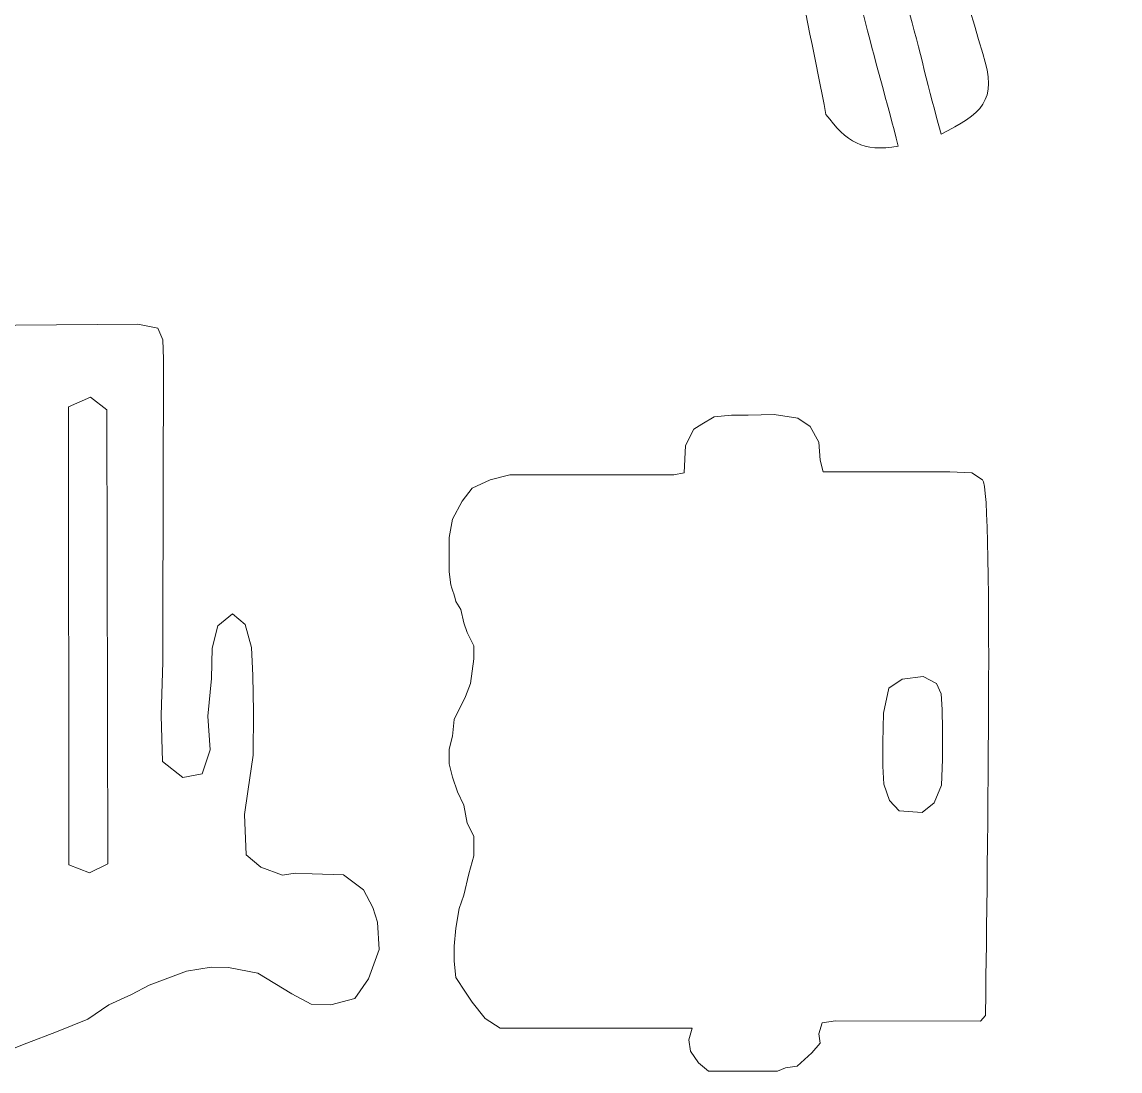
# Model space of a CAD drawing. Header units: centimetres. Extents: x -22.7 to 13.5, y -13.2 to 14.2.
# Drawn here: x -1.66 to 5.61, y -2.53 to 4.41 of the extents above; entities that cross this region are included whole.
import ezdxf

# ---------------------------------------------------------------- set-up
doc = ezdxf.new("R2010")
doc.units = ezdxf.units.CM
doc.header["$MEASUREMENT"] = 0
doc.layers.add('Layer 1', color=7, linetype='Continuous')

msp = doc.modelspace()

# ---------------------------------------------------------------- linework, layer by layer
at = {"layer": 'Layer 1', "color": 22, "lineweight": 5}
for points, knots in [([(0.67225, 6.9406), (0.65047, 7.40405), (0.68702, 7.85296), (0.8518, 8.26991), (0.8518, 8.26991), (0.52554, 8.35126), (0.1833, 8.35721), (-0.14866, 8.41238), (-0.14866, 8.41238), (-0.70935, 8.45627), (-0.61773, 9.36324), (-0.24829, 9.33335), (-0.24829, 9.33335), (-0.24829, 9.33335), (0.68358, 9.25937), (0.68358, 9.25937), (0.68358, 9.25937), (0.34734, 9.95099), (0.21244, 10.3769), (0.06743, 11.13441), (0.06743, 11.13441), (0.04109, 11.21716), (0.0135, 11.28405), (-0.02288, 11.24029), (-0.02288, 11.24029), (-0.02288, 11.24029), (-0.98979, 10.87286), (-0.98979, 10.87286), (-0.98979, 10.87286), (-1.30975, 10.82795), (-1.45204, 10.93233), (-1.65696, 11.17259), (-1.65696, 11.17259), (0.77868, 12.6517), (3.39822, 12.8696), (6.20228, 10.79276), (6.20228, 10.79276), (6.49632, 10.57688), (6.21765, 10.09952), (5.82951, 10.35619), (5.82951, 10.35619), (5.82951, 10.35619), (4.31066, 11.11838), (4.31066, 11.11838), (4.31066, 11.11838), (4.31066, 11.11838), (4.16742, 11.1791), (4.16742, 11.1791), (4.16742, 11.1791), (4.1254, 10.6863), (3.30242, 9.48637), (3.01325, 9.07444), (3.01325, 9.07444), (3.01325, 9.07444), (3.25848, 9.05497), (3.25848, 9.05497), (3.25848, 9.05497), (3.34835, 9.06248), (3.40298, 9.02524), (3.42235, 8.94325), (3.42235, 8.94325), (3.42235, 8.94325), (3.52782, 8.09585), (3.52782, 8.09585), (3.52782, 8.09585), (3.52782, 8.09585), (3.67455, 7.14646), (3.67455, 7.14646), (3.67455, 7.14646), (4.09402, 6.20039), (4.41104, 5.19595), (4.6994, 4.20252), (4.6994, 4.20252), (4.8043, 3.88615), (4.68821, 3.80257), (4.42361, 3.669), (4.42361, 3.669), (4.34071, 3.97171), (4.28559, 4.21433), (4.20269, 4.51704), (4.20269, 4.51704), (4.13473, 4.76973), (3.84719, 4.70644), (3.91117, 4.45897), (3.91117, 4.45897), (3.97902, 4.17391), (4.07124, 3.87446), (4.13909, 3.5894), (4.13909, 3.5894), (3.90804, 3.54862), (3.79607, 3.618), (3.66226, 3.8), (3.66226, 3.8), (3.52765, 4.48906), (3.36207, 5.26435), (3.20937, 5.94952), (3.20937, 5.94952), (3.20007, 6.05478), (3.15427, 6.09955), (3.07197, 6.08381), (3.07197, 6.08381), (2.04331, 6.18192), (1.01089, 6.23278), (-0.01777, 6.33089), (-0.01777, 6.33089), (-0.83351, 6.69372), (-0.05708, 7.64536), (0.32503, 6.91881), (0.32503, 6.91881), (0.32503, 6.91881), (0.67225, 6.9406), (0.67225, 6.9406)], [0, 0, 0, 0, 0.0357143, 0.0357143, 0.0357143, 0.0357143, 0.0714286, 0.0714286, 0.0714286, 0.0714286, 0.1071429, 0.1071429, 0.1071429, 0.1071429, 0.1428571, 0.1428571, 0.1428571, 0.1428571, 0.1785714, 0.1785714, 0.1785714, 0.1785714, 0.2142857, 0.2142857, 0.2142857, 0.2142857, 0.25, 0.25, 0.25, 0.25, 0.2857143, 0.2857143, 0.2857143, 0.2857143, 0.3214286, 0.3214286, 0.3214286, 0.3214286, 0.3571429, 0.3571429, 0.3571429, 0.3571429, 0.3928571, 0.3928571, 0.3928571, 0.3928571, 0.4285714, 0.4285714, 0.4285714, 0.4285714, 0.4642857, 0.4642857, 0.4642857, 0.4642857, 0.5, 0.5, 0.5, 0.5, 0.5357143, 0.5357143, 0.5357143, 0.5357143, 0.5714286, 0.5714286, 0.5714286, 0.5714286, 0.6071429, 0.6071429, 0.6071429, 0.6071429, 0.6428571, 0.6428571, 0.6428571, 0.6428571, 0.6785714, 0.6785714, 0.6785714, 0.6785714, 0.7142857, 0.7142857, 0.7142857, 0.7142857, 0.75, 0.75, 0.75, 0.75, 0.7857143, 0.7857143, 0.7857143, 0.7857143, 0.8214286, 0.8214286, 0.8214286, 0.8214286, 0.8571429, 0.8571429, 0.8571429, 0.8571429, 0.8928571, 0.8928571, 0.8928571, 0.8928571, 0.9285714, 0.9285714, 0.9285714, 0.9285714, 0.9642857, 0.9642857, 0.9642857, 0.9642857, 1, 1, 1, 1]), ([(-4.66359, -1.22371), (-4.66359, -1.22371), (-4.90357, -1.23461), (-4.90357, -1.23461), (-4.90357, -1.23461), (-4.90357, -1.23461), (-5.16746, -1.27757), (-5.16746, -1.27757), (-5.16746, -1.27757), (-5.16746, -1.27757), (-5.33262, -1.38158), (-5.33262, -1.38158), (-5.33262, -1.38158), (-5.33262, -1.38158), (-5.40319, -1.62942), (-5.40319, -1.62942), (-5.40319, -1.62942), (-5.40319, -1.62942), (-5.38063, -1.86002), (-5.38063, -1.86002), (-5.38063, -1.86002), (-5.38063, -1.86002), (-5.27843, -2.07681), (-5.27843, -2.07681), (-5.27843, -2.07681), (-5.27843, -2.07681), (-5.06198, -2.16648), (-5.06198, -2.16648), (-5.06198, -2.16648), (-5.06198, -2.16648), (-4.89953, -2.18729), (-4.89953, -2.18729), (-4.89953, -2.18729), (-4.89953, -2.18729), (-4.75246, -2.17506), (-4.75246, -2.17506), (-4.75246, -2.17506), (-4.75246, -2.17506), (-4.65246, -2.09633), (-4.65246, -2.09633), (-4.65246, -2.09633), (-4.65246, -2.09633), (-4.48775, -2.03568), (-4.48775, -2.03568), (-4.48775, -2.03568), (-4.48775, -2.03568), (-4.33933, -1.97459), (-4.33933, -1.97459), (-4.33933, -1.97459), (-4.33933, -1.97459), (-4.19182, -1.94608), (-4.19182, -1.94608), (-4.19182, -1.94608), (-4.19182, -1.94608), (-4.01217, -1.93476), (-4.01217, -1.93476), (-4.01217, -1.93476), (-4.01217, -1.93476), (-3.8823, -1.95466), (-3.8823, -1.95466), (-3.8823, -1.95466), (-3.8823, -1.95466), (-3.73028, -1.9768), (-3.73028, -1.9768), (-3.73028, -1.9768), (-3.73028, -1.9768), (-3.56103, -2.05372), (-3.56103, -2.05372), (-3.56103, -2.05372), (-3.56103, -2.05372), (-3.40808, -2.156), (-3.40808, -2.156), (-3.40808, -2.156), (-3.40808, -2.156), (-3.247, -2.21843), (-3.247, -2.21843), (-3.247, -2.21843), (-3.247, -2.21843), (-3.07732, -2.32161), (-3.07732, -2.32161), (-3.07732, -2.32161), (-3.07732, -2.32161), (-2.89856, -2.39131), (-2.89856, -2.39131), (-2.89856, -2.39131), (-2.89856, -2.39131), (-2.78457, -2.44563), (-2.78457, -2.44563), (-2.78457, -2.44563), (-2.78457, -2.44563), (-2.57277, -2.49858), (-2.57277, -2.49858), (-2.57277, -2.49858), (-2.57277, -2.49858), (-2.37729, -2.52075), (-2.37729, -2.52075), (-2.37729, -2.52075), (-2.37729, -2.52075), (-2.15779, -2.50807), (-2.15779, -2.50807), (-2.15779, -2.50807), (-2.15779, -2.50807), (-1.98674, -2.46325), (-1.98674, -2.46325), (-1.98674, -2.46325), (-1.98674, -2.46325), (-1.82249, -2.4198), (-1.82249, -2.4198), (-1.82249, -2.4198), (-1.82249, -2.4198), (-1.627, -2.34329), (-1.627, -2.34329), (-1.627, -2.34329), (-1.627, -2.34329), (-1.42925, -2.26726), (-1.42925, -2.26726), (-1.42925, -2.26726), (-1.42925, -2.26726), (-1.22291, -2.18309), (-1.22291, -2.18309), (-1.22291, -2.18309), (-1.22291, -2.18309), (-1.0831, -2.0894), (-1.0831, -2.0894), (-1.0831, -2.0894), (-1.0831, -2.0894), (-0.93332, -2.02018), (-0.93332, -2.02018), (-0.93332, -2.02018), (-0.93332, -2.02018), (-0.81748, -1.95818), (-0.81748, -1.95818), (-0.81748, -1.95818), (-0.81748, -1.95818), (-0.57041, -1.86722), (-0.57041, -1.86722), (-0.57041, -1.86722), (-0.57041, -1.86722), (-0.4066, -1.83916), (-0.4066, -1.83916), (-0.4066, -1.83916), (-0.4066, -1.83916), (-0.29257, -1.84232), (-0.29257, -1.84232), (-0.29257, -1.84232), (-0.29257, -1.84232), (-0.09799, -1.88033), (-0.09799, -1.88033), (-0.09799, -1.88033), (-0.09799, -1.88033), (0.01423, -1.94865), (0.01423, -1.94865), (0.01423, -1.94865), (0.01423, -1.94865), (0.12645, -2.01698), (0.12645, -2.01698), (0.12645, -2.01698), (0.12645, -2.01698), (0.25497, -2.08575), (0.25497, -2.08575), (0.25497, -2.08575), (0.25497, -2.08575), (0.38529, -2.08937), (0.38529, -2.08937), (0.38529, -2.08937), (0.38529, -2.08937), (0.54417, -2.04695), (0.54417, -2.04695), (0.54417, -2.04695), (0.54417, -2.04695), (0.63461, -1.91695), (0.63461, -1.91695), (0.63461, -1.91695), (0.63461, -1.91695), (0.7052, -1.72328), (0.7052, -1.72328), (0.7052, -1.72328), (0.7052, -1.72328), (0.69388, -1.54364), (0.69388, -1.54364), (0.69388, -1.54364), (0.69388, -1.54364), (0.66401, -1.44499), (0.66401, -1.44499), (0.66401, -1.44499), (0.66401, -1.44499), (0.60201, -1.32915), (0.60201, -1.32915), (0.60201, -1.32915), (0.60201, -1.32915), (0.46903, -1.22973), (0.46903, -1.22973), (0.46903, -1.22973), (0.46903, -1.22973), (0.26263, -1.22192), (0.26263, -1.22192), (0.26263, -1.22192), (0.26263, -1.22192), (0.1486, -1.21875), (0.1486, -1.21875), (0.1486, -1.21875), (0.1486, -1.21875), (0.0667, -1.23278), (0.0667, -1.23278), (0.0667, -1.23278), (0.0667, -1.23278), (-0.07856, -1.17985), (-0.07856, -1.17985), (-0.07856, -1.17985), (-0.07856, -1.17985), (-0.17384, -1.09794), (-0.17384, -1.09794), (-0.17384, -1.09794), (-0.17384, -1.09794), (-0.18475, -0.8309), (-0.18475, -0.8309), (-0.18475, -0.8309), (-0.18475, -0.8309), (-0.16319, -0.67833), (-0.16319, -0.67833), (-0.16319, -0.67833), (-0.16319, -0.67833), (-0.12801, -0.43857), (-0.12801, -0.43857), (-0.12801, -0.43857), (-0.12801, -0.43857), (-0.12642, -0.15094), (-0.12642, -0.15094), (-0.12642, -0.15094), (-0.12642, -0.15094), (-0.1317, 0.08873), (-0.1317, 0.08873), (-0.1317, 0.08873), (-0.1317, 0.08873), (-0.13952, 0.27352), (-0.13952, 0.27352), (-0.13952, 0.27352), (-0.13952, 0.27352), (-0.18199, 0.425), (-0.18199, 0.425), (-0.18199, 0.425), (-0.18199, 0.425), (-0.26454, 0.49624), (-0.26454, 0.49624), (-0.26454, 0.49624), (-0.26454, 0.49624), (-0.36118, 0.41705), (-0.36118, 0.41705), (-0.36118, 0.41705), (-0.36118, 0.41705), (-0.40067, 0.26998), (-0.40067, 0.26998), (-0.40067, 0.26998), (-0.40067, 0.26998), (-0.40421, 0.06836), (-0.40421, 0.06836), (-0.40421, 0.06836), (-0.40421, 0.06836), (-0.42915, -0.17964), (-0.42915, -0.17964), (-0.42915, -0.17964), (-0.42915, -0.17964), (-0.41363, -0.40241), (-0.41363, -0.40241), (-0.41363, -0.40241), (-0.41363, -0.40241), (-0.4659, -0.56197), (-0.4659, -0.56197), (-0.4659, -0.56197), (-0.4659, -0.56197), (-0.59313, -0.58499), (-0.59313, -0.58499), (-0.59313, -0.58499), (-0.59313, -0.58499), (-0.72784, -0.48093), (-0.72784, -0.48093), (-0.72784, -0.48093), (-0.72784, -0.48093), (-0.73709, -0.17612), (-0.73709, -0.17612), (-0.73709, -0.17612), (-0.73709, -0.17612), (-0.72695, 0.17913), (-0.72695, 0.17913), (-0.72695, 0.17913), (-0.72695, 0.17913), (-0.72597, 0.40608), (-0.72597, 0.40608), (-0.72597, 0.40608), (-0.72597, 0.40608), (-0.72265, 2.18128), (-0.72265, 2.18128), (-0.72265, 2.18128), (-0.72265, 2.18128), (-0.72667, 2.30805), (-0.72667, 2.30805), (-0.72667, 2.30805), (-0.72667, 2.30805), (-0.75947, 2.38597), (-0.75947, 2.38597), (-0.75947, 2.38597), (-0.75947, 2.38597), (-0.89183, 2.41303), (-0.89183, 2.41303), (-0.89183, 2.41303), (-0.89183, 2.41303), (-1.97084, 2.40272), (-1.97084, 2.40272), (-1.97084, 2.40272), (-1.97084, 2.40272), (-1.9955, 2.59037), (-1.9955, 2.59037), (-1.9955, 2.59037), (-1.9955, 2.59037), (-2.0575, 2.70621), (-2.0575, 2.70621), (-2.0575, 2.70621), (-2.0575, 2.70621), (-2.20321, 2.74286), (-2.20321, 2.74286), (-2.20321, 2.74286), (-2.20321, 2.74286), (-2.43082, 2.76548), (-2.43082, 2.76548), (-2.43082, 2.76548), (-2.43082, 2.76548), (-2.59463, 2.73742), (-2.59463, 2.73742), (-2.59463, 2.73742), (-2.59463, 2.73742), (-2.6444, 2.70619), (-2.6444, 2.70619), (-2.6444, 2.70619), (-2.6444, 2.70619), (-2.71273, 2.59397), (-2.71273, 2.59397), (-2.71273, 2.59397), (-2.71273, 2.59397), (-2.74937, 2.44826), (-2.74937, 2.44826), (-2.74937, 2.44826), (-2.74937, 2.44826), (-2.84938, 2.38307), (-2.84938, 2.38307), (-2.84938, 2.38307), (-2.84938, 2.38307), (-3.89941, 2.38585), (-3.89941, 2.38585), (-3.89941, 2.38585), (-3.89941, 2.38585), (-3.95668, 2.35364), (-3.95668, 2.35364), (-3.95668, 2.35364), (-3.95668, 2.35364), (-3.9543, 2.24097), (-3.9543, 2.24097), (-3.9543, 2.24097), (-3.9543, 2.24097), (-3.95015, 2.09215), (-3.95015, 2.09215), (-3.95015, 2.09215), (-3.95015, 2.09215), (-3.94953, 1.85179), (-3.94953, 1.85179), (-3.94953, 1.85179), (-3.94953, 1.85179), (-3.94869, 1.5378), (-3.94869, 1.5378), (-3.94869, 1.5378), (-3.94869, 1.5378), (-3.95733, 1.09706), (-3.95733, 1.09706), (-3.95733, 1.09706), (-3.95733, 1.09706), (-3.96996, 0.72106), (-3.96996, 0.72106), (-3.96996, 0.72106), (-3.96996, 0.72106), (-3.96763, -0.3347), (-3.96763, -0.3347), (-3.96763, -0.3347), (-3.96763, -0.3347), (-3.98713, -0.565), (-3.98713, -0.565), (-3.98713, -0.565), (-3.98713, -0.565), (-4.20453, -0.6415), (-4.20453, -0.6415), (-4.20453, -0.6415), (-4.20453, -0.6415), (-4.2982, -0.49218), (-4.2982, -0.49218), (-4.2982, -0.49218), (-4.2982, -0.49218), (-4.30013, -0.31344), (-4.30013, -0.31344), (-4.30013, -0.31344), (-4.30013, -0.31344), (-4.2985, -0.07912), (-4.2985, -0.07912), (-4.2985, -0.07912), (-4.2985, -0.07912), (-4.30388, 0.17449), (-4.30388, 0.17449), (-4.30388, 0.17449), (-4.30388, 0.17449), (-4.30909, 0.38564), (-4.30909, 0.38564), (-4.30909, 0.38564), (-4.31109, 0.46735), (-4.37603, 0.52635), (-4.3603, 0.52635), (-4.3603, 0.52635), (-4.3603, 0.52635), (-4.49042, 0.44134), (-4.49042, 0.44134), (-4.49042, 0.44134), (-4.49042, 0.44134), (-4.51078, 0.30872), (-4.51078, 0.30872), (-4.51078, 0.30872), (-4.51078, 0.30872), (-4.52346, 0.13617), (-4.52346, 0.13617), (-4.52346, 0.13617), (-4.52346, 0.13617), (-4.52257, -0.0431), (-4.52257, -0.0431), (-4.52257, -0.0431), (-4.52257, -0.0431), (-4.52519, -0.22585), (-4.52519, -0.22585), (-4.52519, -0.22585), (-4.52519, -0.22585), (-4.51367, -0.42023), (-4.51367, -0.42023), (-4.51367, -0.42023), (-4.51367, -0.42023), (-4.51187, -0.66504), (-4.51187, -0.66504), (-4.51187, -0.66504), (-4.51187, -0.66504), (-4.52213, -0.84559), (-4.52213, -0.84559), (-4.52213, -0.84559), (-4.52213, -0.84559), (-4.49653, -1.05872), (-4.49653, -1.05872), (-4.49653, -1.05872), (-4.49653, -1.05872), (-4.48933, -1.18583), (-4.48933, -1.18583), (-4.48933, -1.18583), (-4.48933, -1.18583), (-4.62724, -1.22206), (-4.66359, -1.22371)], [0, 0, 0, 0, 0.0087719, 0.0087719, 0.0087719, 0.0087719, 0.0175439, 0.0175439, 0.0175439, 0.0175439, 0.0263158, 0.0263158, 0.0263158, 0.0263158, 0.0350877, 0.0350877, 0.0350877, 0.0350877, 0.0438596, 0.0438596, 0.0438596, 0.0438596, 0.0526316, 0.0526316, 0.0526316, 0.0526316, 0.0614035, 0.0614035, 0.0614035, 0.0614035, 0.0701754, 0.0701754, 0.0701754, 0.0701754, 0.0789474, 0.0789474, 0.0789474, 0.0789474, 0.0877193, 0.0877193, 0.0877193, 0.0877193, 0.0964912, 0.0964912, 0.0964912, 0.0964912, 0.1052632, 0.1052632, 0.1052632, 0.1052632, 0.1140351, 0.1140351, 0.1140351, 0.1140351, 0.122807, 0.122807, 0.122807, 0.122807, 0.1315789, 0.1315789, 0.1315789, 0.1315789, 0.1403509, 0.1403509, 0.1403509, 0.1403509, 0.1491228, 0.1491228, 0.1491228, 0.1491228, 0.1578947, 0.1578947, 0.1578947, 0.1578947, 0.1666667, 0.1666667, 0.1666667, 0.1666667, 0.1754386, 0.1754386, 0.1754386, 0.1754386, 0.1842105, 0.1842105, 0.1842105, 0.1842105, 0.1929825, 0.1929825, 0.1929825, 0.1929825, 0.2017544, 0.2017544, 0.2017544, 0.2017544, 0.2105263, 0.2105263, 0.2105263, 0.2105263, 0.2192982, 0.2192982, 0.2192982, 0.2192982, 0.2280702, 0.2280702, 0.2280702, 0.2280702, 0.2368421, 0.2368421, 0.2368421, 0.2368421, 0.245614, 0.245614, 0.245614, 0.245614, 0.254386, 0.254386, 0.254386, 0.254386, 0.2631579, 0.2631579, 0.2631579, 0.2631579, 0.2719298, 0.2719298, 0.2719298, 0.2719298, 0.2807018, 0.2807018, 0.2807018, 0.2807018, 0.2894737, 0.2894737, 0.2894737, 0.2894737, 0.2982456, 0.2982456, 0.2982456, 0.2982456, 0.3070175, 0.3070175, 0.3070175, 0.3070175, 0.3157895, 0.3157895, 0.3157895, 0.3157895, 0.3245614, 0.3245614, 0.3245614, 0.3245614, 0.3333333, 0.3333333, 0.3333333, 0.3333333, 0.3421053, 0.3421053, 0.3421053, 0.3421053, 0.3508772, 0.3508772, 0.3508772, 0.3508772, 0.3596491, 0.3596491, 0.3596491, 0.3596491, 0.3684211, 0.3684211, 0.3684211, 0.3684211, 0.377193, 0.377193, 0.377193, 0.377193, 0.3859649, 0.3859649, 0.3859649, 0.3859649, 0.3947368, 0.3947368, 0.3947368, 0.3947368, 0.4035088, 0.4035088, 0.4035088, 0.4035088, 0.4122807, 0.4122807, 0.4122807, 0.4122807, 0.4210526, 0.4210526, 0.4210526, 0.4210526, 0.4298246, 0.4298246, 0.4298246, 0.4298246, 0.4385965, 0.4385965, 0.4385965, 0.4385965, 0.4473684, 0.4473684, 0.4473684, 0.4473684, 0.4561404, 0.4561404, 0.4561404, 0.4561404, 0.4649123, 0.4649123, 0.4649123, 0.4649123, 0.4736842, 0.4736842, 0.4736842, 0.4736842, 0.4824561, 0.4824561, 0.4824561, 0.4824561, 0.4912281, 0.4912281, 0.4912281, 0.4912281, 0.5, 0.5, 0.5, 0.5, 0.5087719, 0.5087719, 0.5087719, 0.5087719, 0.5175439, 0.5175439, 0.5175439, 0.5175439, 0.5263158, 0.5263158, 0.5263158, 0.5263158, 0.5350877, 0.5350877, 0.5350877, 0.5350877, 0.5438596, 0.5438596, 0.5438596, 0.5438596, 0.5526316, 0.5526316, 0.5526316, 0.5526316, 0.5614035, 0.5614035, 0.5614035, 0.5614035, 0.5701754, 0.5701754, 0.5701754, 0.5701754, 0.5789474, 0.5789474, 0.5789474, 0.5789474, 0.5877193, 0.5877193, 0.5877193, 0.5877193, 0.5964912, 0.5964912, 0.5964912, 0.5964912, 0.6052632, 0.6052632, 0.6052632, 0.6052632, 0.6140351, 0.6140351, 0.6140351, 0.6140351, 0.622807, 0.622807, 0.622807, 0.622807, 0.6315789, 0.6315789, 0.6315789, 0.6315789, 0.6403509, 0.6403509, 0.6403509, 0.6403509, 0.6491228, 0.6491228, 0.6491228, 0.6491228, 0.6578947, 0.6578947, 0.6578947, 0.6578947, 0.6666667, 0.6666667, 0.6666667, 0.6666667, 0.6754386, 0.6754386, 0.6754386, 0.6754386, 0.6842105, 0.6842105, 0.6842105, 0.6842105, 0.6929825, 0.6929825, 0.6929825, 0.6929825, 0.7017544, 0.7017544, 0.7017544, 0.7017544, 0.7105263, 0.7105263, 0.7105263, 0.7105263, 0.7192982, 0.7192982, 0.7192982, 0.7192982, 0.7280702, 0.7280702, 0.7280702, 0.7280702, 0.7368421, 0.7368421, 0.7368421, 0.7368421, 0.745614, 0.745614, 0.745614, 0.745614, 0.754386, 0.754386, 0.754386, 0.754386, 0.7631579, 0.7631579, 0.7631579, 0.7631579, 0.7719298, 0.7719298, 0.7719298, 0.7719298, 0.7807018, 0.7807018, 0.7807018, 0.7807018, 0.7894737, 0.7894737, 0.7894737, 0.7894737, 0.7982456, 0.7982456, 0.7982456, 0.7982456, 0.8070175, 0.8070175, 0.8070175, 0.8070175, 0.8157895, 0.8157895, 0.8157895, 0.8157895, 0.8245614, 0.8245614, 0.8245614, 0.8245614, 0.8333333, 0.8333333, 0.8333333, 0.8333333, 0.8421053, 0.8421053, 0.8421053, 0.8421053, 0.8508772, 0.8508772, 0.8508772, 0.8508772, 0.8596491, 0.8596491, 0.8596491, 0.8596491, 0.8684211, 0.8684211, 0.8684211, 0.8684211, 0.877193, 0.877193, 0.877193, 0.877193, 0.8859649, 0.8859649, 0.8859649, 0.8859649, 0.8947368, 0.8947368, 0.8947368, 0.8947368, 0.9035088, 0.9035088, 0.9035088, 0.9035088, 0.9122807, 0.9122807, 0.9122807, 0.9122807, 0.9210526, 0.9210526, 0.9210526, 0.9210526, 0.9298246, 0.9298246, 0.9298246, 0.9298246, 0.9385965, 0.9385965, 0.9385965, 0.9385965, 0.9473684, 0.9473684, 0.9473684, 0.9473684, 0.9561404, 0.9561404, 0.9561404, 0.9561404, 0.9649123, 0.9649123, 0.9649123, 0.9649123, 0.9736842, 0.9736842, 0.9736842, 0.9736842, 0.9824561, 0.9824561, 0.9824561, 0.9824561, 0.9912281, 0.9912281, 0.9912281, 0.9912281, 1, 1, 1, 1]), ([(-1.3495, 1.86485), (-1.3495, 1.86485), (-1.20579, 1.92924), (-1.20579, 1.92924), (-1.20579, 1.92924), (-1.20579, 1.92924), (-1.09603, 1.84645), (-1.09603, 1.84645), (-1.09603, 1.84645), (-1.09603, 1.84645), (-1.09081, -1.15647), (-1.09081, -1.15647), (-1.09081, -1.15647), (-1.09081, -1.15647), (-1.21053, -1.21621), (-1.21053, -1.21621), (-1.21053, -1.21621), (-1.21053, -1.21621), (-1.34907, -1.16418), (-1.34907, -1.16418), (-1.34907, -1.16418), (-1.34907, -1.16418), (-1.3495, 1.86485), (-1.3495, 1.86485)], [0, 0, 0, 0, 0.1666667, 0.1666667, 0.1666667, 0.1666667, 0.3333333, 0.3333333, 0.3333333, 0.3333333, 0.5, 0.5, 0.5, 0.5, 0.6666667, 0.6666667, 0.6666667, 0.6666667, 0.8333333, 0.8333333, 0.8333333, 0.8333333, 1, 1, 1, 1]), ([(4.69807, 1.38231), (4.69807, 1.38231), (4.62661, 1.42838), (4.62661, 1.42838), (4.62661, 1.42838), (4.62661, 1.42838), (4.48088, 1.43661), (4.48088, 1.43661), (4.48088, 1.43661), (4.48088, 1.43661), (3.64471, 1.43661), (3.64471, 1.43661), (3.64471, 1.43661), (3.64471, 1.43661), (3.62299, 1.51263), (3.62299, 1.51263), (3.62299, 1.51263), (3.62299, 1.51263), (3.61396, 1.6309), (3.61396, 1.6309), (3.61396, 1.6309), (3.61396, 1.6309), (3.55666, 1.73648), (3.55666, 1.73648), (3.55666, 1.73648), (3.55666, 1.73648), (3.4758, 1.79078), (3.4758, 1.79078), (3.4758, 1.79078), (3.4758, 1.79078), (3.31893, 1.81551), (3.31893, 1.81551), (3.31893, 1.81551), (3.31893, 1.81551), (3.14819, 1.80949), (3.14819, 1.80949), (3.14819, 1.80949), (3.14819, 1.80949), (3.03659, 1.80949), (3.03659, 1.80949), (3.03659, 1.80949), (3.03659, 1.80949), (2.92315, 1.79863), (2.92315, 1.79863), (2.92315, 1.79863), (2.92315, 1.79863), (2.84112, 1.75153), (2.84112, 1.75153), (2.84112, 1.75153), (2.84112, 1.75153), (2.78682, 1.71895), (2.78682, 1.71895), (2.78682, 1.71895), (2.78682, 1.71895), (2.73253, 1.61036), (2.73253, 1.61036), (2.73253, 1.61036), (2.73253, 1.61036), (2.7235, 1.42811), (2.7235, 1.42811), (2.7235, 1.42811), (2.7235, 1.42811), (2.65651, 1.41489), (2.65651, 1.41489), (2.65651, 1.41489), (2.65651, 1.41489), (1.57052, 1.41489), (1.57052, 1.41489), (1.57052, 1.41489), (1.57052, 1.41489), (1.44026, 1.38231), (1.44026, 1.38231), (1.44026, 1.38231), (1.44026, 1.38231), (1.32081, 1.32802), (1.32081, 1.32802), (1.32081, 1.32802), (1.32081, 1.32802), (1.25565, 1.24114), (1.25565, 1.24114), (1.25565, 1.24114), (1.25565, 1.24114), (1.1905, 1.12169), (1.1905, 1.12169), (1.1905, 1.12169), (1.1905, 1.12169), (1.16878, 1.00224), (1.16878, 1.00224), (1.16878, 1.00224), (1.16878, 1.00224), (1.16878, 0.86106), (1.16878, 0.86106), (1.16878, 0.86106), (1.16878, 0.86106), (1.16878, 0.77419), (1.16878, 0.77419), (1.16878, 0.77419), (1.16878, 0.77419), (1.17964, 0.68731), (1.17964, 0.68731), (1.17964, 0.68731), (1.20136, 0.63302), (1.21222, 0.57872), (1.21222, 0.57872), (1.21222, 0.57872), (1.21222, 0.57872), (1.24479, 0.52442), (1.24479, 0.52442), (1.24479, 0.52442), (1.24479, 0.52442), (1.26651, 0.43755), (1.26651, 0.43755), (1.26651, 0.43755), (1.26651, 0.43755), (1.28823, 0.37239), (1.28823, 0.37239), (1.28823, 0.37239), (1.28823, 0.37239), (1.33167, 0.28552), (1.33167, 0.28552), (1.33167, 0.28552), (1.33167, 0.28552), (1.33167, 0.19864), (1.33167, 0.19864), (1.33167, 0.19864), (1.33167, 0.19864), (1.30995, 0.03575), (1.30995, 0.03575), (1.30995, 0.03575), (1.30995, 0.03575), (1.27737, -0.05112), (1.27737, -0.05112), (1.27737, -0.05112), (1.27737, -0.05112), (1.20136, -0.20315), (1.20136, -0.20315), (1.20136, -0.20315), (1.20136, -0.20315), (1.1905, -0.31175), (1.1905, -0.31175), (1.1905, -0.31175), (1.1905, -0.31175), (1.16878, -0.39862), (1.16878, -0.39862), (1.16878, -0.39862), (1.16878, -0.39862), (1.16878, -0.49636), (1.16878, -0.49636), (1.16878, -0.49636), (1.16878, -0.49636), (1.1905, -0.58323), (1.1905, -0.58323), (1.1905, -0.58323), (1.1905, -0.58323), (1.22307, -0.68096), (1.22307, -0.68096), (1.22307, -0.68096), (1.22307, -0.68096), (1.26651, -0.76784), (1.26651, -0.76784), (1.26651, -0.76784), (1.26651, -0.76784), (1.28823, -0.88729), (1.28823, -0.88729), (1.28823, -0.88729), (1.28823, -0.88729), (1.33167, -0.97417), (1.33167, -0.97417), (1.33167, -0.97417), (1.33167, -0.97417), (1.33167, -1.10448), (1.33167, -1.10448), (1.33167, -1.10448), (1.33167, -1.10448), (1.29909, -1.22393), (1.29909, -1.22393), (1.29909, -1.22393), (1.29909, -1.22393), (1.26651, -1.3651), (1.26651, -1.3651), (1.26651, -1.3651), (1.26651, -1.3651), (1.23393, -1.45198), (1.23393, -1.45198), (1.23393, -1.45198), (1.23393, -1.45198), (1.21222, -1.58229), (1.21222, -1.58229), (1.21222, -1.58229), (1.21222, -1.58229), (1.20136, -1.70174), (1.20136, -1.70174), (1.20136, -1.70174), (1.20136, -1.70174), (1.20136, -1.79948), (1.20136, -1.79948), (1.20136, -1.79948), (1.20136, -1.79948), (1.21222, -1.90807), (1.21222, -1.90807), (1.21222, -1.90807), (1.21222, -1.90807), (1.27737, -2.00581), (1.27737, -2.00581), (1.27737, -2.00581), (1.27737, -2.00581), (1.32081, -2.07096), (1.32081, -2.07096), (1.32081, -2.07096), (1.32081, -2.07096), (1.40768, -2.17956), (1.40768, -2.17956), (1.40768, -2.17956), (1.40768, -2.17956), (1.50542, -2.24471), (1.50542, -2.24471), (1.50542, -2.24471), (1.50542, -2.24471), (2.77596, -2.24471), (2.77596, -2.24471), (2.77596, -2.24471), (2.77596, -2.24471), (2.75424, -2.32073), (2.75424, -2.32073), (2.75424, -2.32073), (2.75424, -2.32073), (2.7651, -2.39674), (2.7651, -2.39674), (2.7651, -2.39674), (2.7651, -2.39674), (2.8194, -2.47276), (2.8194, -2.47276), (2.8194, -2.47276), (2.8194, -2.47276), (2.88456, -2.52706), (2.88456, -2.52706), (2.88456, -2.52706), (2.88456, -2.52706), (2.96057, -2.52706), (2.96057, -2.52706), (2.96057, -2.52706), (2.96057, -2.52706), (3.02573, -2.52706), (3.02573, -2.52706), (3.02573, -2.52706), (3.02573, -2.52706), (3.14518, -2.52706), (3.14518, -2.52706), (3.14518, -2.52706), (3.14518, -2.52706), (3.25378, -2.52706), (3.25378, -2.52706), (3.25378, -2.52706), (3.25378, -2.52706), (3.34065, -2.52706), (3.34065, -2.52706), (3.34065, -2.52706), (3.34065, -2.52706), (3.39495, -2.50534), (3.39495, -2.50534), (3.39495, -2.50534), (3.39495, -2.50534), (3.47096, -2.49448), (3.47096, -2.49448), (3.47096, -2.49448), (3.47096, -2.49448), (3.5687, -2.4076), (3.5687, -2.4076), (3.5687, -2.4076), (3.5687, -2.4076), (3.62299, -2.34245), (3.62299, -2.34245), (3.62299, -2.34245), (3.62299, -2.34245), (3.61449, -2.2803), (3.61449, -2.2803), (3.61449, -2.2803), (3.61449, -2.2803), (3.63804, -2.2073), (3.63804, -2.2073), (3.63804, -2.2073), (3.63804, -2.2073), (3.72622, -2.19514), (3.72622, -2.19514), (3.72622, -2.19514), (3.72622, -2.19514), (4.68503, -2.19691), (4.68503, -2.19691), (4.68503, -2.19691), (4.68503, -2.19691), (4.71867, -2.16083), (4.71867, -2.16083), (4.71867, -2.16083), (4.7188, -1.7636), (4.77592, 1.33213), (4.69807, 1.38231)], [0, 0, 0, 0, 0.0135135, 0.0135135, 0.0135135, 0.0135135, 0.027027, 0.027027, 0.027027, 0.027027, 0.0405405, 0.0405405, 0.0405405, 0.0405405, 0.0540541, 0.0540541, 0.0540541, 0.0540541, 0.0675676, 0.0675676, 0.0675676, 0.0675676, 0.0810811, 0.0810811, 0.0810811, 0.0810811, 0.0945946, 0.0945946, 0.0945946, 0.0945946, 0.1081081, 0.1081081, 0.1081081, 0.1081081, 0.1216216, 0.1216216, 0.1216216, 0.1216216, 0.1351351, 0.1351351, 0.1351351, 0.1351351, 0.1486486, 0.1486486, 0.1486486, 0.1486486, 0.1621622, 0.1621622, 0.1621622, 0.1621622, 0.1756757, 0.1756757, 0.1756757, 0.1756757, 0.1891892, 0.1891892, 0.1891892, 0.1891892, 0.2027027, 0.2027027, 0.2027027, 0.2027027, 0.2162162, 0.2162162, 0.2162162, 0.2162162, 0.2297297, 0.2297297, 0.2297297, 0.2297297, 0.2432432, 0.2432432, 0.2432432, 0.2432432, 0.2567568, 0.2567568, 0.2567568, 0.2567568, 0.2702703, 0.2702703, 0.2702703, 0.2702703, 0.2837838, 0.2837838, 0.2837838, 0.2837838, 0.2972973, 0.2972973, 0.2972973, 0.2972973, 0.3108108, 0.3108108, 0.3108108, 0.3108108, 0.3243243, 0.3243243, 0.3243243, 0.3243243, 0.3378378, 0.3378378, 0.3378378, 0.3378378, 0.3513514, 0.3513514, 0.3513514, 0.3513514, 0.3648649, 0.3648649, 0.3648649, 0.3648649, 0.3783784, 0.3783784, 0.3783784, 0.3783784, 0.3918919, 0.3918919, 0.3918919, 0.3918919, 0.4054054, 0.4054054, 0.4054054, 0.4054054, 0.4189189, 0.4189189, 0.4189189, 0.4189189, 0.4324324, 0.4324324, 0.4324324, 0.4324324, 0.4459459, 0.4459459, 0.4459459, 0.4459459, 0.4594595, 0.4594595, 0.4594595, 0.4594595, 0.472973, 0.472973, 0.472973, 0.472973, 0.4864865, 0.4864865, 0.4864865, 0.4864865, 0.5, 0.5, 0.5, 0.5, 0.5135135, 0.5135135, 0.5135135, 0.5135135, 0.527027, 0.527027, 0.527027, 0.527027, 0.5405405, 0.5405405, 0.5405405, 0.5405405, 0.5540541, 0.5540541, 0.5540541, 0.5540541, 0.5675676, 0.5675676, 0.5675676, 0.5675676, 0.5810811, 0.5810811, 0.5810811, 0.5810811, 0.5945946, 0.5945946, 0.5945946, 0.5945946, 0.6081081, 0.6081081, 0.6081081, 0.6081081, 0.6216216, 0.6216216, 0.6216216, 0.6216216, 0.6351351, 0.6351351, 0.6351351, 0.6351351, 0.6486486, 0.6486486, 0.6486486, 0.6486486, 0.6621622, 0.6621622, 0.6621622, 0.6621622, 0.6756757, 0.6756757, 0.6756757, 0.6756757, 0.6891892, 0.6891892, 0.6891892, 0.6891892, 0.7027027, 0.7027027, 0.7027027, 0.7027027, 0.7162162, 0.7162162, 0.7162162, 0.7162162, 0.7297297, 0.7297297, 0.7297297, 0.7297297, 0.7432432, 0.7432432, 0.7432432, 0.7432432, 0.7567568, 0.7567568, 0.7567568, 0.7567568, 0.7702703, 0.7702703, 0.7702703, 0.7702703, 0.7837838, 0.7837838, 0.7837838, 0.7837838, 0.7972973, 0.7972973, 0.7972973, 0.7972973, 0.8108108, 0.8108108, 0.8108108, 0.8108108, 0.8243243, 0.8243243, 0.8243243, 0.8243243, 0.8378378, 0.8378378, 0.8378378, 0.8378378, 0.8513514, 0.8513514, 0.8513514, 0.8513514, 0.8648649, 0.8648649, 0.8648649, 0.8648649, 0.8783784, 0.8783784, 0.8783784, 0.8783784, 0.8918919, 0.8918919, 0.8918919, 0.8918919, 0.9054054, 0.9054054, 0.9054054, 0.9054054, 0.9189189, 0.9189189, 0.9189189, 0.9189189, 0.9324324, 0.9324324, 0.9324324, 0.9324324, 0.9459459, 0.9459459, 0.9459459, 0.9459459, 0.9594595, 0.9594595, 0.9594595, 0.9594595, 0.972973, 0.972973, 0.972973, 0.972973, 0.9864865, 0.9864865, 0.9864865, 0.9864865, 1, 1, 1, 1]), ([(4.14724, -0.80643), (4.14724, -0.80643), (4.08232, -0.73824), (4.08232, -0.73824), (4.08232, -0.73824), (4.08232, -0.73824), (4.04541, -0.63048), (4.04541, -0.63048), (4.04541, -0.63048), (4.04541, -0.63048), (4.03922, -0.51135), (4.03922, -0.51135), (4.03922, -0.51135), (4.03922, -0.51135), (4.03918, -0.35524), (4.03918, -0.35524), (4.03918, -0.35524), (4.03918, -0.35524), (4.0423, -0.15955), (4.0423, -0.15955), (4.0423, -0.15955), (4.0423, -0.15955), (4.07928, 0.00497), (4.07928, 0.00497), (4.07928, 0.00497), (4.07928, 0.00497), (4.16565, 0.06475), (4.16565, 0.06475), (4.16565, 0.06475), (4.16565, 0.06475), (4.30446, 0.08173), (4.30446, 0.08173), (4.30446, 0.08173), (4.30446, 0.08173), (4.39389, 0.03634), (4.39389, 0.03634), (4.39389, 0.03634), (4.39389, 0.03634), (4.42473, -0.03181), (4.42473, -0.03181), (4.42473, -0.03181), (4.42473, -0.03181), (4.43088, -0.13679), (4.43088, -0.13679), (4.43088, -0.13679), (4.43088, -0.13679), (4.434, -0.27015), (4.434, -0.27015), (4.434, -0.27015), (4.434, -0.27015), (4.43396, -0.46595), (4.43396, -0.46595), (4.43396, -0.46595), (4.43396, -0.46595), (4.42781, -0.63621), (4.42781, -0.63621), (4.42781, -0.63621), (4.42781, -0.63621), (4.37843, -0.75255), (4.37843, -0.75255), (4.37843, -0.75255), (4.37843, -0.75255), (4.29826, -0.81783), (4.29826, -0.81783), (4.29826, -0.81783), (4.29826, -0.81783), (4.14724, -0.80643), (4.14724, -0.80643)], [0, 0, 0, 0, 0.0588235, 0.0588235, 0.0588235, 0.0588235, 0.1176471, 0.1176471, 0.1176471, 0.1176471, 0.1764706, 0.1764706, 0.1764706, 0.1764706, 0.2352941, 0.2352941, 0.2352941, 0.2352941, 0.2941176, 0.2941176, 0.2941176, 0.2941176, 0.3529412, 0.3529412, 0.3529412, 0.3529412, 0.4117647, 0.4117647, 0.4117647, 0.4117647, 0.4705882, 0.4705882, 0.4705882, 0.4705882, 0.5294118, 0.5294118, 0.5294118, 0.5294118, 0.5882353, 0.5882353, 0.5882353, 0.5882353, 0.6470588, 0.6470588, 0.6470588, 0.6470588, 0.7058824, 0.7058824, 0.7058824, 0.7058824, 0.7647059, 0.7647059, 0.7647059, 0.7647059, 0.8235294, 0.8235294, 0.8235294, 0.8235294, 0.8823529, 0.8823529, 0.8823529, 0.8823529, 0.9411765, 0.9411765, 0.9411765, 0.9411765, 1, 1, 1, 1])]:
    msp.add_open_spline(points, degree=3, knots=knots, dxfattribs=at)

doc.saveas('drawing.dxf')
